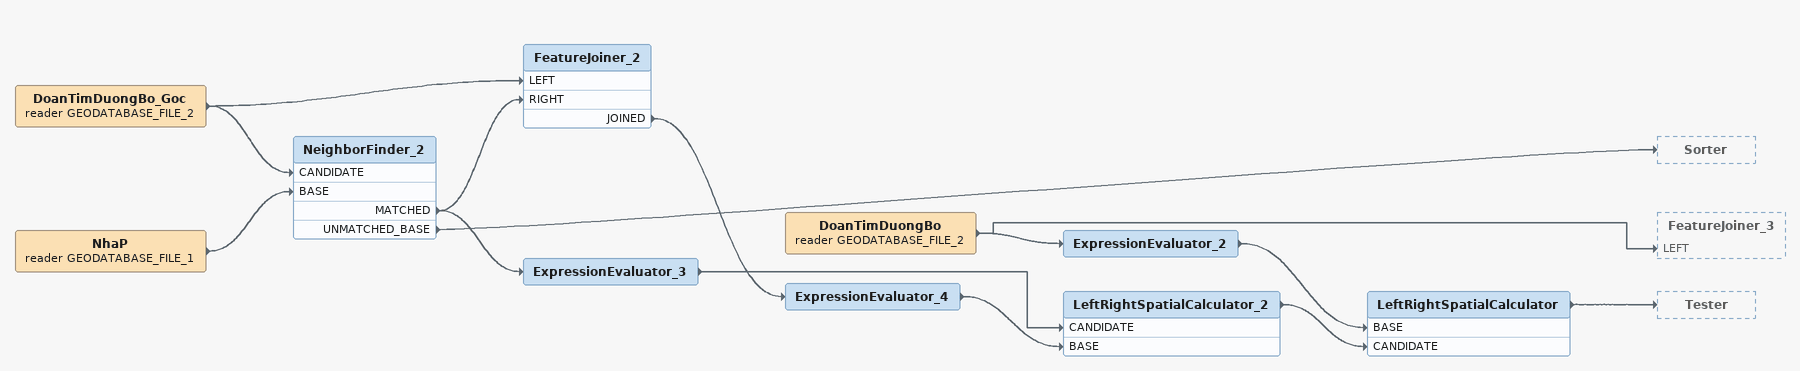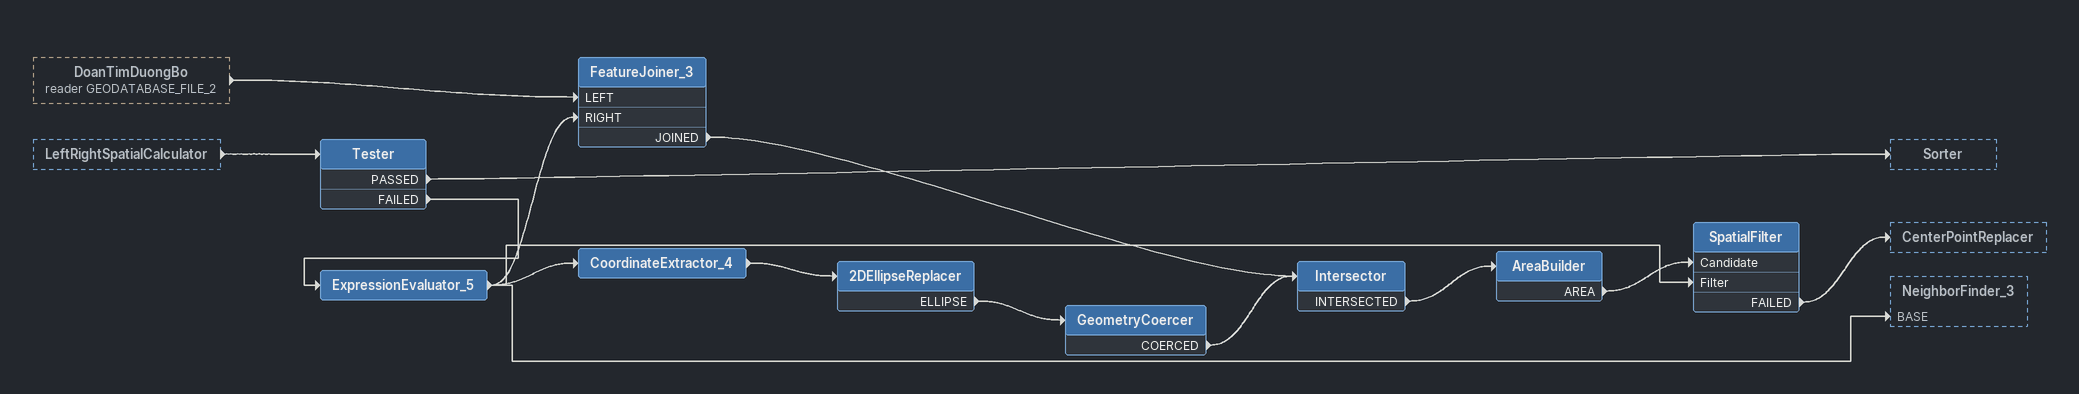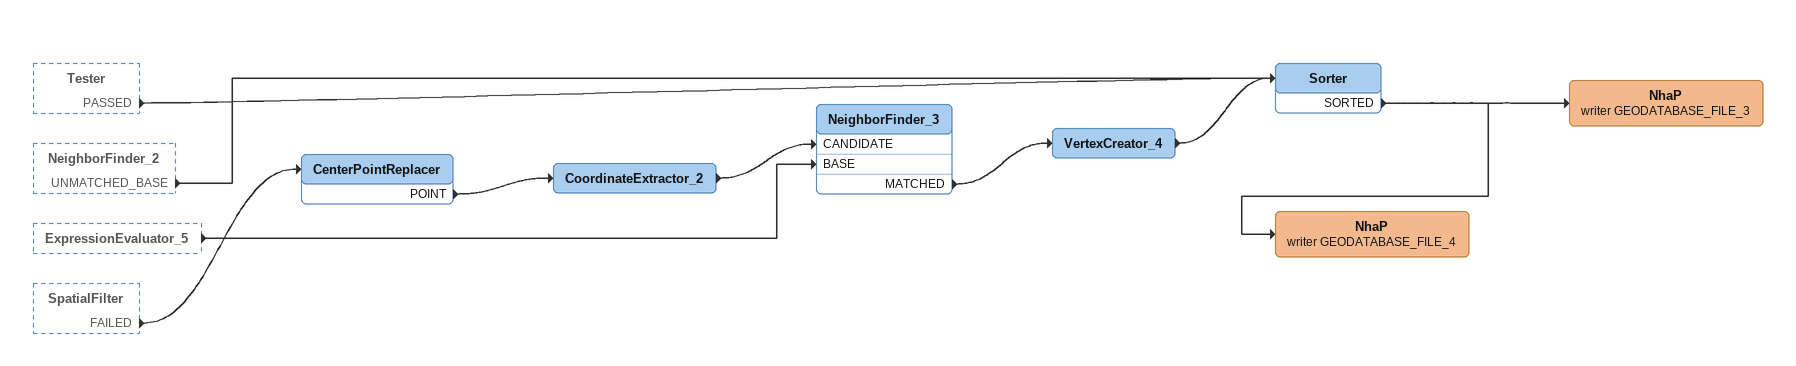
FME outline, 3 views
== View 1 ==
DoanTimDuongBo_Goc (reader GEODATABASE_FILE_2)
    -> FeatureJoiner_2 [LEFT]
    -> NeighborFinder_2 [CANDIDATE]
NhaP (reader GEODATABASE_FILE_1)
    -> NeighborFinder_2 [BASE]
NeighborFinder_2
    MATCHED -> ExpressionEvaluator_3
    MATCHED -> FeatureJoiner_2 [RIGHT]
    UNMATCHED_BASE -> Sorter
FeatureJoiner_2
    JOINED -> ExpressionEvaluator_4
ExpressionEvaluator_4
    -> LeftRightSpatialCalculator_2 [BASE]
ExpressionEvaluator_3
    -> LeftRightSpatialCalculator_2 [CANDIDATE]
LeftRightSpatialCalculator_2
    -> LeftRightSpatialCalculator [CANDIDATE]
DoanTimDuongBo (reader GEODATABASE_FILE_2)
    -> ExpressionEvaluator_2
    -> FeatureJoiner_3 [LEFT]
ExpressionEvaluator_2
    -> LeftRightSpatialCalculator [BASE]
LeftRightSpatialCalculator
    -> Tester

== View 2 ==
DoanTimDuongBo (reader GEODATABASE_FILE_2) [outside]
    -> FeatureJoiner_3 [LEFT]
LeftRightSpatialCalculator [outside]
    -> Tester
Tester
    PASSED -> Sorter
    FAILED -> ExpressionEvaluator_5
ExpressionEvaluator_5
    -> CoordinateExtractor_4
    -> FeatureJoiner_3 [RIGHT]
    -> SpatialFilter [Filter]
    -> NeighborFinder_3 [BASE]
FeatureJoiner_3
    JOINED -> Intersector
CoordinateExtractor_4
    -> 2DEllipseReplacer
2DEllipseReplacer
    ELLIPSE -> GeometryCoercer
GeometryCoercer
    COERCED -> Intersector
Intersector
    INTERSECTED -> AreaBuilder
AreaBuilder
    AREA -> SpatialFilter [Candidate]
SpatialFilter
    FAILED -> CenterPointReplacer

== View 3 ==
Tester [outside]
    PASSED -> Sorter
NeighborFinder_2 [outside]
    UNMATCHED_BASE -> Sorter
ExpressionEvaluator_5 [outside]
    -> NeighborFinder_3 [BASE]
SpatialFilter [outside]
    FAILED -> CenterPointReplacer
CenterPointReplacer
    POINT -> CoordinateExtractor_2
CoordinateExtractor_2
    -> NeighborFinder_3 [CANDIDATE]
NeighborFinder_3
    MATCHED -> VertexCreator_4
VertexCreator_4
    -> Sorter
Sorter
    SORTED -> NhaP (writer GEODATABASE_FILE_3)
    SORTED -> NhaP (writer GEODATABASE_FILE_4)
NhaP (writer GEODATABASE_FILE_3)
NhaP (writer GEODATABASE_FILE_4)
